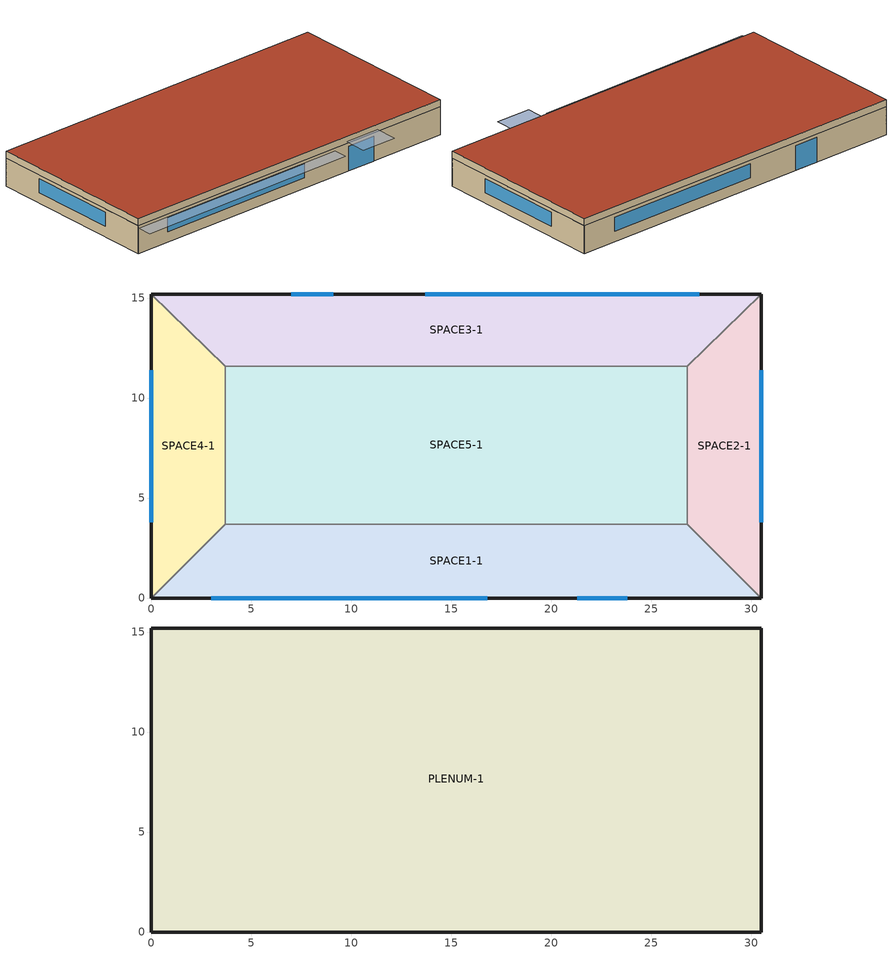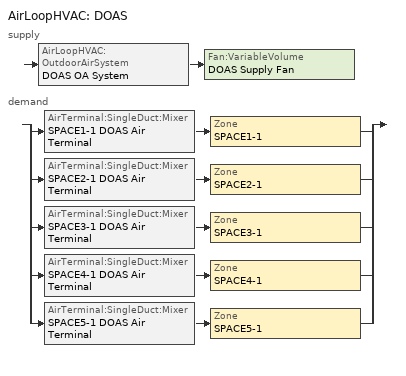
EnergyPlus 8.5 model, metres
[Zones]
SPACE1-1
 floor ground (FLOOR-SLAB-1): 26.8,3.7 30.5,0 0,0 3.7,3.7 z0
 wall outside (WALL-1): 0,0 30.5,0 z0:2.4
 wall to SPACE2-1 (INT-WALL-1): 30.5,0 26.8,3.7 z0:2.4
 wall to SPACE4-1 (INT-WALL-1): 3.7,3.7 0,0 z0:2.4
 wall to SPACE5-1 (INT-WALL-1): 26.8,3.7 3.7,3.7 z0:2.4
 window (Dbl Clr 3mm/13mm Air): 3,0 16.8,0 z0.9:2.1
 window (Sgl Grey 3mm): 21.3,0 23.8,0 z0:2.1
SPACE2-1
 floor ground (FLOOR-SLAB-1): 26.8,11.6 30.5,15.2 30.5,0 26.8,3.7 z0
 wall outside (WALL-1): 30.5,0 30.5,15.2 z0:2.4
 wall to SPACE3-1 (INT-WALL-1): 30.5,15.2 26.8,11.6 z0:2.4
 wall to SPACE5-1 (INT-WALL-1): 26.8,11.6 26.8,3.7 z0:2.4
 window (Dbl Clr 3mm/13mm Air): 30.5,3.8 30.5,11.4 z0.9:2.1
SPACE3-1
 floor ground (FLOOR-SLAB-1): 26.8,11.6 3.7,11.6 0,15.2 30.5,15.2 z0
 wall outside (WALL-1): 30.5,15.2 0,15.2 z0:2.4
 wall to SPACE4-1 (INT-WALL-1): 0,15.2 3.7,11.6 z0:2.4
 wall to SPACE5-1 (INT-WALL-1): 3.7,11.6 26.8,11.6 z0:2.4
 window (Dbl Clr 3mm/13mm Air): 27.4,15.2 13.7,15.2 z0.9:2.1
 window (Sgl Grey 3mm): 9.1,15.2 7,15.2 z0:2.1
SPACE4-1
 floor ground (FLOOR-SLAB-1): 3.7,3.7 0,0 0,15.2 3.7,11.6 z0
 wall outside (WALL-1): 0,15.2 0,0 z0:2.4
 wall to SPACE5-1 (INT-WALL-1): 3.7,3.7 3.7,11.6 z0:2.4
 window (Dbl Clr 3mm/13mm Air): 0,11.4 0,3.8 z0.9:2.1
SPACE5-1
 floor ground (FLOOR-SLAB-1): 26.8,11.6 26.8,3.7 3.7,3.7 3.7,11.6 z0
PLENUM-1
 floor to SPACE1-1 (CLNG-1): 26.8,3.7 30.5,0 0,0 3.7,3.7 z2.4
 floor to SPACE2-1 (CLNG-1): 26.8,11.6 30.5,15.2 30.5,0 26.8,3.7 z2.4
 floor to SPACE3-1 (CLNG-1): 26.8,11.6 3.7,11.6 0,15.2 30.5,15.2 z2.4
 floor to SPACE4-1 (CLNG-1): 3.7,3.7 0,0 0,15.2 3.7,11.6 z2.4
 floor to SPACE5-1 (CLNG-1): 26.8,11.6 26.8,3.7 3.7,3.7 3.7,11.6 z2.4
 wall outside (WALL-1): 0,0 30.5,0 30.5,15.2 0,15.2 0,0 z2.4:3
 roof outside (ROOF-1): 0,15.2 0,0 30.5,0 30.5,15.2 z3
shading: 0,-1.3 0,0 19.8,0 19.8,-1.3 z2.2; 21,-2 21,0 24.1,0 24.1,-2 z2.6
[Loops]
AirLoopHVAC 'DOAS'
 supply: AirLoopHVAC:OutdoorAirSystem 'DOAS OA System' > Fan:VariableVolume 'DOAS Supply Fan'
 demand: split
  | AirTerminal:SingleDuct:Mixer 'SPACE1-1 DOAS Air Terminal' > Zone 'SPACE1-1'
  | AirTerminal:SingleDuct:Mixer 'SPACE2-1 DOAS Air Terminal' > Zone 'SPACE2-1'
  | AirTerminal:SingleDuct:Mixer 'SPACE3-1 DOAS Air Terminal' > Zone 'SPACE3-1'
  | AirTerminal:SingleDuct:Mixer 'SPACE4-1 DOAS Air Terminal' > Zone 'SPACE4-1'
  | AirTerminal:SingleDuct:Mixer 'SPACE5-1 DOAS Air Terminal' > Zone 'SPACE5-1'
[Building]
FPFC with DOAS to Supply Side: North Axis {deg}=30; Terrain=City; Loads Convergence Tolerance Value=0.04; Temperature Convergence Tolerance Value {deltaC}=0.4; Solar Distribution=FullExterior; Maximum Number of Warmup Days=25; Minimum Number of Warmup Days=6
[Site:Location]
Miami Intl Ap FL USA WMO=722020: Latitude {deg}=25.82; Longitude {deg}=-80.3; Time Zone {hr}=-5; Elevation {m}=11
[SizingPeriod:DesignDay] Day of Month=21; Humidity Condition Type=Wetbulb; Barometric Pressure {Pa}=101217; Rain Indicator=No; Snow Indicator=No; Daylight Saving Time Indicator=No; Solar Model Indicator=ASHRAEClearSky
Name | Month | Day Type | Maximum Dry-Bulb Temperature {C} | Daily Dry-Bulb Temperature Range {deltaC} | Wetbulb or DewPoint at Maximum Dry-Bulb {C} | Wind Speed {m/s} | Wind Direction {deg} | Sky Clearness
Miami Intl Ap Ann Htg 99.6% Condns DB | 1 | WinterDesignDay | 8.7 | 0 | 8.7 | 3.8 | 340 | 0
Miami Intl Ap Ann Clg .4% Condns DB=>MWB | 7 | SummerDesignDay | 33.2 | 6.7 | 25.3 | 4.5 | 140 | 1
[Site:GroundTemperature:BuildingSurface]
22.03, 22.03, 22.13, 22.3, 22.43, 22.52, 22.62, 22.77, 22.78, 22.55, 22.44, 22.2
[Material] Thermal Absorptance=0.9
Name | Roughness | Thickness {m} | Conductivity {W/m-K} | Density {kg/m3} | Specific Heat {J/kg-K} | Solar Absorptance | Visible Absorptance
RG01 | Rough | 0.0127 | 1.442 | 881 | 1674 | 0.65 | 0.65
BR01 | VeryRough | 0.0095 | 0.162 | 1121 | 1464 | 0.7 | 0.7
IN46 | VeryRough | 0.0762 | 0.023 | 24 | 1590 | 0.5 | 0.5
WD01 | MediumSmooth | 0.0191 | 0.115 | 513 | 1381 | 0.78 | 0.78
PW03 | MediumSmooth | 0.0127 | 0.115 | 545 | 1213 | 0.78 | 0.78
IN02 | Rough | 0.0901 | 0.043 | 10 | 837 | 0.75 | 0.75
GP01 | MediumSmooth | 0.0127 | 0.16 | 801 | 837 | 0.75 | 0.75
GP02 | MediumSmooth | 0.0159 | 0.16 | 801 | 837 | 0.75 | 0.75
CC03 | MediumRough | 0.1016 | 1.31 | 2243 | 837 | 0.65 | 0.65
[Material:NoMass]
MAT-CLNG-1: Roughness=Rough; Thermal Resistance {m2-K/W}=0.652259; Thermal Absorptance=0.65; Solar Absorptance=0.65; Visible Absorptance=0.65
[Material:AirGap]
AL21: Thermal Resistance {m2-K/W}=0.157
[WindowMaterial:Glazing] Optical Data Type=SpectralAverage; Thickness {m}=0.003; Infrared Transmittance at Normal Incidence=0; Front Side Infrared Hemispherical Emissivity=0.84; Back Side Infrared Hemispherical Emissivity=0.84; Conductivity {W/m-K}=0.9
Name | Solar Transmittance at Normal Incidence | Front Side Solar Reflectance at Normal Incidence | Back Side Solar Reflectance at Normal Incidence | Visible Transmittance at Normal Incidence | Front Side Visible Reflectance at Normal Incidence | Back Side Visible Reflectance at Normal Incidence
CLEAR 3MM | 0.837 | 0.075 | 0.075 | 0.898 | 0.081 | 0.081
GREY 3MM | 0.626 | 0.061 | 0.061 | 0.611 | 0.061 | 0.061
[WindowMaterial:Gas]
AIR 13MM: Gas Type=Air; Thickness {m}=0.0127
[Construction]
ROOF-1: RG01, BR01, IN46, WD01
WALL-1: WD01, PW03, IN02, GP01
CLNG-1: MAT-CLNG-1
FLOOR-SLAB-1: CC03
INT-WALL-1: GP02, AL21, GP02
Dbl Clr 3mm/13mm Air: CLEAR 3MM, AIR 13MM, CLEAR 3MM
Sgl Grey 3mm: GREY 3MM
[Zone] Type=1; Multiplier=1
Name | Ceiling Height {m} | Volume {m3}
PLENUM-1 | 0.6096 | 283.2
SPACE1-1; SPACE3-1 | 2.4384 | 239.247
SPACE2-1; SPACE4-1 | 2.4384 | 103.311
SPACE5-1 | 2.4384 | 447.683
[People] Number of People Schedule=OCCUPY-1; Number of People Calculation Method=people; Fraction Radiant=0.3; Activity Level Schedule=ActSchd
Name | Zone or ZoneList | Number of People
SPACE1-1 People 1 | SPACE1-1 | 11
SPACE2-1 People 1 | SPACE2-1 | 5
SPACE3-1 People 1 | SPACE3-1 | 11
SPACE4-1 People 1 | SPACE4-1 | 5
SPACE5-1 People 1 | SPACE5-1 | 20
[Lights] Schedule=LIGHTS-1; Design Level Calculation Method=LightingLevel; Return Air Fraction=0; Fraction Radiant=0.59; Fraction Visible=0.2; Fraction Replaceable=0
Name | Zone or ZoneList | Lighting Level {W}
SPACE1-1 Lights 1 | SPACE1-1 | 1584
SPACE2-1 Lights 1 | SPACE2-1 | 684
SPACE3-1 Lights 1 | SPACE3-1 | 1584
SPACE4-1 Lights 1 | SPACE4-1 | 684
SPACE5-1 Lights 1 | SPACE5-1 | 2964
[ElectricEquipment] Schedule=EQUIP-1; Design Level Calculation Method=EquipmentLevel; Fraction Latent=0; Fraction Radiant=0.3; Fraction Lost=0
Name | Zone or ZoneList | Design Level {W}
SPACE1-1 ElecEq 1 | SPACE1-1 | 1056
SPACE2-1 ElecEq 1 | SPACE2-1 | 456
SPACE3-1 ElecEq 1 | SPACE3-1 | 1056
SPACE4-1 ElecEq 1 | SPACE4-1 | 456
SPACE5-1 ElecEq 1 | SPACE5-1 | 1976
[ZoneInfiltration:DesignFlowRate] Schedule=INFIL-SCH; Design Flow Rate Calculation Method=flow/zone; Constant Term Coefficient=0; Temperature Term Coefficient=0; Velocity Term Coefficient=0.2237; Velocity Squared Term Coefficient=0
Name | Zone or ZoneList | Design Flow Rate {m3/s}
SPACE1-1 Infil 1 | SPACE1-1 | 0.0167
SPACE2-1 Infil 1 | SPACE2-1 | 0.00717
SPACE3-1 Infil 1 | SPACE3-1 | 0.0167
SPACE4-1 Infil 1 | SPACE4-1 | 0.00717
SPACE5-1 Infil 1 | SPACE5-1 | 0.031089
[DesignSpecification:OutdoorAir] Outdoor Air Method=Sum; Outdoor Air Flow per Person {m3/s-person}=0.0025; Outdoor Air Flow per Zone Floor Area {m3/s-m2}=0.0003; Outdoor Air Flow per Zone {m3/s}=0
SZ DSOA SPACE1-1; SZ DSOA SPACE2-1; SZ DSOA SPACE3-1; SZ DSOA SPACE4-1; SZ DSOA SPACE5-1
[DesignSpecification:ZoneAirDistribution]
ZoneAirDistribution: Zone Air Distribution Effectiveness in Cooling Mode=1; Zone Air Distribution Effectiveness in Heating Mode=1; Zone Secondary Recirculation Fraction=0
[Sizing:Zone] Zone Cooling Design Supply Air Temperature Input Method=SupplyAirTemperature; Zone Heating Design Supply Air Temperature Input Method=SupplyAirTemperature; Zone Heating Design Supply Air Temperature {C}=50; Zone Cooling Design Supply Air Humidity Ratio {kgWater/kgDryAir}=0.008; Zone Heating Design Supply Air Humidity Ratio {kgWater/kgDryAir}=0.008; Cooling Design Air Flow Method=DesignDay; Cooling Design Air Flow Rate {m3/s}=0; Cooling Minimum Air Flow Fraction=0; Heating Design Air Flow Method=DesignDay; Heating Design Air Flow Rate {m3/s}=0; Heating Maximum Air Flow Fraction=0; Design Specification Zone Air Distribution Object=ZoneAirDistribution; Account for Dedicated Outside Air System=Yes; Dedicated Outside Air System Control Strategy=ColdSupplyAir; Dedicated Outside Air High Setpoint for Design=15.6
Name | Zone Cooling Design Supply Air Temperature {C} | Design Specification Outdoor Air Object | Dedicated Outside Air Low Setpoint for Design
SPACE1-1 | 13.8 | SZ DSOA SPACE1-1 | 13.8
SPACE2-1 | 12.5 | SZ DSOA SPACE2-1 | 12.8
SPACE3-1 | 12.5 | SZ DSOA SPACE3-1 | 13.8
SPACE4-1 | 13.5 | SZ DSOA SPACE4-1 | 12.8
SPACE5-1 | 14.5 | SZ DSOA SPACE5-1 | 13.8
[Sizing:System]
DOAS: Type of Load to Size On=VentilationRequirement; Design Outdoor Air Flow Rate {m3/s}=autosize; Central Heating Maximum System Air Flow Ratio=1; Preheat Design Temperature {C}=2; Preheat Design Humidity Ratio {kgWater/kgDryAir}=0.008; Precool Design Temperature {C}=11; Precool Design Humidity Ratio {kgWater/kgDryAir}=0.008; Central Cooling Design Supply Air Temperature {C}=12.8; Central Heating Design Supply Air Temperature {C}=12.2; Type of Zone Sum to Use=NonCoincident; 100% Outdoor Air in Cooling=Yes; 100% Outdoor Air in Heating=Yes; Central Cooling Design Supply Air Humidity Ratio {kgWater/kgDryAir}=0.00924; Central Heating Design Supply Air Humidity Ratio {kgWater/kgDryAir}=0.003; Cooling Supply Air Flow Rate Method=DesignDay; Cooling Supply Air Flow Rate {m3/s}=0; Heating Supply Air Flow Rate Method=DesignDay; Heating Supply Air Flow Rate {m3/s}=0; System Outdoor Air Method=ZoneSum; Zone Maximum Outdoor Air Fraction=1; Cooling Design Capacity Method=CoolingDesignCapacity; Cooling Design Capacity {W}=autosize; Heating Design Capacity Method=HeatingDesignCapacity; Heating Design Capacity {W}=autosize; Central Cooling Capacity Control Method=OnOff
[ZoneControl:Thermostat] Control Type Schedule=HVACTemplate-Always 4; Control 1=All Zones Dual SP Control
Name | Zone or ZoneList
SPACE1-1 Thermostat | SPACE1-1
SPACE2-1 Thermostat | SPACE2-1
SPACE3-1 Thermostat | SPACE3-1
SPACE4-1 Thermostat | SPACE4-1
SPACE5-1 Thermostat | SPACE5-1
[ThermostatSetpoint:DualSetpoint]
All Zones Dual SP Control: Heating Setpoint Temperature Schedule=Htg-SetP-Sch; Cooling Setpoint Temperature Schedule=Clg-SetP-Sch
[ZoneHVAC:PackagedTerminalAirConditioner] Availability Schedule=FanAvailSched; Supply Air Flow Rate During Cooling Operation {m3/s}=Autosize; Supply Air Flow Rate During Heating Operation {m3/s}=Autosize; Outdoor Air Flow Rate During Cooling Operation {m3/s}=0; Outdoor Air Flow Rate During Heating Operation {m3/s}=0; Outdoor Air Flow Rate When No Cooling or Heating is Needed {m3/s}=0; Fan Placement=BlowThrough
Name | Supply Air Fan | Heating Coil | Cooling Coil | Supply Air Fan Operating Mode Schedule
SPACE1-1 PTAC | SPACE1-1 Supply Fan | SPACE1-1 Heating Coil | SPACE1-1 PTAC CCoil | ContsFanSch
SPACE2-1 PTAC | SPACE2-1 Supply Fan | SPACE2-1 Heating Coil | SPACE2-1 PTAC CCoil | ContsFanSch
SPACE3-1 PTAC | SPACE3-1 Supply Fan | SPACE3-1 Heating Coil | SPACE3-1 PTAC CCoil | ContsFanSch
SPACE4-1 PTAC | SPACE4-1 Supply Fan | SPACE4-1 Heating Coil | SPACE4-1 PTAC CCoil | CyclingFanSch
SPACE5-1 PTAC | SPACE5-1 Supply Fan | SPACE5-1 Heating Coil | SPACE5-1 PTAC CCoil | CyclingFanSch
[Coil:Cooling:DX:SingleSpeed] Availability Schedule=FanAvailSched; Gross Rated Total Cooling Capacity {W}=Autosize; Gross Rated Sensible Heat Ratio=Autosize; Gross Rated Cooling COP {W/W}=3; Rated Air Flow Rate {m3/s}=Autosize; Total Cooling Capacity Function of Temperature Curve=HPACCoolCapFT; Total Cooling Capacity Function of Flow Fraction Curve=HPACCoolCapFFF; Energy Input Ratio Function of Temperature Curve=HPACEIRFT; Energy Input Ratio Function of Flow Fraction Curve=HPACEIRFFF; Part Load Fraction Correlation Curve=HPACPLFFPLR
SPACE1-1 PTAC CCoil; SPACE2-1 PTAC CCoil; SPACE3-1 PTAC CCoil; SPACE4-1 PTAC CCoil; SPACE5-1 PTAC CCoil
[AirTerminal:SingleDuct:Mixer]
Name | ZoneHVAC Unit Object | Mixer Connection Type
SPACE1-1 DOAS Air Terminal | SPACE1-1 PTAC | InletSide
SPACE2-1 DOAS Air Terminal | SPACE2-1 PTAC | InletSide
SPACE3-1 DOAS Air Terminal | SPACE3-1 PTAC | InletSide
SPACE4-1 DOAS Air Terminal | SPACE4-1 PTAC | SupplySide
SPACE5-1 DOAS Air Terminal | SPACE5-1 PTAC | SupplySide
[Zone equipment]
SPACE1-1: SPACE1-1 DOAS Air Terminal, SPACE1-1 PTAC
SPACE2-1: SPACE2-1 DOAS Air Terminal, SPACE2-1 PTAC
SPACE3-1: SPACE3-1 DOAS Air Terminal, SPACE3-1 PTAC
SPACE4-1: SPACE4-1 DOAS Air Terminal, SPACE4-1 PTAC
SPACE5-1: SPACE5-1 DOAS Air Terminal, SPACE5-1 PTAC
[Fan:OnOff] Availability Schedule=FanAvailSched; Fan Total Efficiency=0.7; Pressure Rise {Pa}=75; Maximum Flow Rate {m3/s}=autosize; Motor Efficiency=0.9; Motor In Airstream Fraction=1
SPACE1-1 Supply Fan; SPACE2-1 Supply Fan; SPACE3-1 Supply Fan; SPACE4-1 Supply Fan; SPACE5-1 Supply Fan
[Coil:Heating:Gas] Availability Schedule=FanAvailSched; Gas Burner Efficiency=0.8; Nominal Capacity {W}=autosize
SPACE1-1 Heating Coil; SPACE2-1 Heating Coil; SPACE3-1 Heating Coil; SPACE4-1 Heating Coil; SPACE5-1 Heating Coil
[Fan:VariableVolume]
DOAS Supply Fan: Availability Schedule=FanAvailSched; Fan Total Efficiency=0.7; Pressure Rise {Pa}=1000; Maximum Flow Rate {m3/s}=autosize; Fan Power Minimum Flow Rate Input Method=Fraction; Fan Power Minimum Flow Fraction=0; Motor Efficiency=0.9; Motor In Airstream Fraction=1; Fan Power Coefficient 1=0.00153024; Fan Power Coefficient 2=0.00520806; Fan Power Coefficient 3=1.10862; Fan Power Coefficient 4=-0.116356; Fan Power Coefficient 5=0
[HeatExchanger:AirToAir:SensibleAndLatent]
DOAS Heat Recovery: Availability Schedule=HVACTemplate-Always 1; Nominal Supply Air Flow Rate {m3/s}=autosize; Sensible Effectiveness at 100% Heating Air Flow=0.7; Latent Effectiveness at 100% Heating Air Flow=0.65; Sensible Effectiveness at 75% Heating Air Flow=0.75; Latent Effectiveness at 75% Heating Air Flow=0.7; Sensible Effectiveness at 100% Cooling Air Flow=0.7; Latent Effectiveness at 100% Cooling Air Flow=0.65; Sensible Effectiveness at 75% Cooling Air Flow=0.75; Latent Effectiveness at 75% Cooling Air Flow=0.7; Nominal Electric Power {W}=0; Supply Air Outlet Temperature Control=No; Heat Exchanger Type=Plate; Frost Control Type=MinimumExhaustTemperature; Threshold Temperature {C}=1.7; Initial Defrost Time Fraction=0.083; Rate of Defrost Time Fraction Increase {1/K}=0.012; Economizer Lockout=Yes
[Controller:OutdoorAir]
DOAS OA Controller: Minimum Outdoor Air Flow Rate {m3/s}=autosize; Maximum Outdoor Air Flow Rate {m3/s}=autosize; Economizer Control Type=NoEconomizer; Economizer Control Action Type=ModulateFlow; Economizer Minimum Limit Dry-Bulb Temperature {C}=12.2; Lockout Type=NoLockout; Minimum Limit Type=ProportionalMinimum
[AirLoopHVAC]
DOAS: Design Supply Air Flow Rate {m3/s}=autosize
[AvailabilityManager:Scheduled]
DOAS Availability: Schedule=FanAvailSched
[SetpointManager:Scheduled]
DOAS Cooling Supply Air Temp Manager: Control Variable=Temperature; Schedule=Always 21.1; Setpoint Node or NodeList=DOAS Mixed Air Outlet
[Schedule:Compact]
OCCUPY-1: Through: 12/31, For: WeekDays SummerDesignDay CustomDay1 CustomDay2, Until: 8:00, 0, Until: 11:00, 1, Until: 12:00, 0.8, Until: 13:00, 0.4, Until: 14:00, 0.8, Until: 18:00, 1, Until: 19:00, 0.5, Until: 21:00, 0.1, Until: 24:00, 0, For: Weekends WinterDesignDay Holiday, Until: 24:00, 0
LIGHTS-1: Through: 12/31, For: WeekDays SummerDesignDay CustomDay1 CustomDay2, Until: 8:00, 0.05, Until: 9:00, 0.9, Until: 10:00, 0.95, Until: 11:00, 1, Until: 12:00, 0.95, Until: 13:00, 0.8, Until: 14:00, 0.9, Until: 18:00, 1, Until: 19:00, 0.6, Until: 21:00, 0.4, Until: 24:00, 0.05, For: Weekends WinterDesignDay Holiday, Until: 24:00, 0.05
EQUIP-1: Through: 12/31, For: WeekDays SummerDesignDay CustomDay1 CustomDay2, Until: 8:00, 0.02, Until: 9:00, 0.4, Until: 14:00, 0.9, Until: 15:00, 0.8, Until: 16:00, 0.7, Until: 18:00, 0.5, Until: 21:00, 0.3, Until: 24:00, 0.02, For: Weekends WinterDesignDay Holiday, Until: 24:00, 0.02
INFIL-SCH: Through: 12/31, For: WeekDays CustomDay1 CustomDay2, Until: 7:00, 1, Until: 21:00, 0, Until: 24:00, 1, For: Weekends Holiday, Until: 24:00, 1, For: SummerDesignDay, Until: 24:00, 1, For: WinterDesignDay, Until: 24:00, 1
ActSchd: Through: 12/31, For: AllDays, Until: 24:00, 117.24
Htg-SetP-Sch: Through: 12/31, For: WeekDays CustomDay1 CustomDay2, Until: 6:00, 13, Until: 7:00, 18, Until: 21:00, 23, Until: 24:00, 13, For: WeekEnds Holiday, Until: 24:00, 13, For: SummerDesignDay, Until: 24:00, 13, For: WinterDesignDay, Until: 24:00, 23
Clg-SetP-Sch: Through: 12/31, For: WeekDays CustomDay1 CustomDay2, Until: 7:00, 32, Until: 21:00, 24, Until: 24:00, 32, For: WeekEnds Holiday, Until: 24:00, 32, For: SummerDesignDay, Until: 24:00, 24, For: WinterDesignDay, Until: 24:00, 32
FanAvailSched: Through: 12/31, For: WeekDays CustomDay1 CustomDay2, Until: 7:00, 0, Until: 21:00, 1, Until: 24:00, 0, For: Weekends Holiday, Until: 24:00, 0, For: SummerDesignDay, Until: 24:00, 1, For: WinterDesignDay, Until: 24:00, 1
HVACTemplate-Always 1; ContsFanSch: Through: 12/31, For: AllDays, Until: 24:00, 1
HVACTemplate-Always 4: Through: 12/31, For: AllDays, Until: 24:00, 4
Always 21.1: Through: 12/31, For: AllDays, Until: 24:00, 21.1
CyclingFanSch: Through: 12/31, For: AllDays, Until: 24:00, 0
[Curve:Quadratic]
Name | Coefficient1 Constant | Coefficient2 x | Coefficient3 x**2 | Minimum Value of x | Maximum Value of x
HPACCoolCapFFF | 0.8 | 0.2 | 0 | 0.5 | 1.5
HPACEIRFFF | 1.1552 | -0.1808 | 0.0256 | 0.5 | 1.5
HPACPLFFPLR | 0.85 | 0.15 | 0 | 0 | 1
[Curve:Biquadratic] Minimum Value of x=12.77778; Maximum Value of x=23.88889; Minimum Value of y=18; Maximum Value of y=46.11111; Input Unit Type for X=Temperature; Input Unit Type for Y=Temperature; Output Unit Type=Dimensionless
Name | Coefficient1 Constant | Coefficient2 x | Coefficient3 x**2 | Coefficient4 y | Coefficient5 y**2 | Coefficient6 x*y
HPACCoolCapFT | 0.942588 | 0.00954335 | 0.00068377 | -0.0110427 | 5.249e-06 | -9.72e-06
HPACEIRFT | 0.342414 | 0.034885 | -0.0006237 | 0.00497722 | 0.000437951 | -0.000728028
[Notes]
PTAC_ConnectedToDOAS.idf
Basic file description:  1 story building divided into 4 exterior and one interior conditioned zones and return plenum
Illustrates the use of a dedicated outdoor air system (DOAS) with Packaged Terminal AirConditioner (PTAC)
The DOAS air is ducted to the inlet side of the PTAC and mixed with zone recirculating air through the
use of inlet side mixer terminal units for zones: SPACE1-1, SPACE2-1 and SPACE3-1. The DOAS air is ducted
to the outlet side of the PTAC and mixed with the PTAC outlet through the use of supply side mixer
terminal units for zones: SPACE4-1 and SPACE5-1.
Highlights:              DOAS ducted to inlet and supply side of ZoneHVAC:PackagedTerminalAirConditioner using AirTerminal:SingleDuct:Mixer
Simulation Location/Run: Miami Intl Ap FL USA WMO=722020, 2 design days, 2 run periods.
Run Control executes the design days only.
Location:                Miami, FL USA
Design Days:             Miami Intl Ap FL USA Annual Heating 99.6%, MaxDB=8.7°C
Miami Intl Ap FL USA Annual Cooling (DB=>MWB) .4%, MaxDB=33.2°C MWB=25.3°C
Run Period (Weather File): Winter 1/14, Summer 7/7.
Run Control:             Zone sizing required, No System sizing required (Run Control executes 2 design days)
Building: Single floor rectangular building 100 ft x 50 ft. 5 zones - 4 exterior, 1 interior, zone height 8 feet.
Exterior zone depth is 12 feet. There is a 2 foot high return plenum: the overall building height is
10 feet. There are windows on all 4 facades; the south and north facades have glass doors.
The south facing glass is shaded by overhangs. The walls are woodshingle over plywood, R11 insulation,
and gypboard. The roof is a gravel built up roof with R-3 mineral board insulation and plywood sheathing.
The windows are of various single and double pane construction with 3mm and 6mm glass and either 6mm or
13mm argon or air gap.  The window to wall ratio is approximately 0.29.
The south wall and door have overhangs.
The building is oriented 30 degrees east of north.
Floor Area:        463.6 m2 (5000 ft2)
Number of Stories: 1
Zone Description Details:
Internal gains description:     lighting is 1.5 watts/ft2, office equip is 1.0 watts/ft2. There is 1 occupant
per 100 ft2 of floor area. The infiltration is 0.25 air changes per hour.
Interzone Surfaces:             6 interzone surfaces (see diagram)
